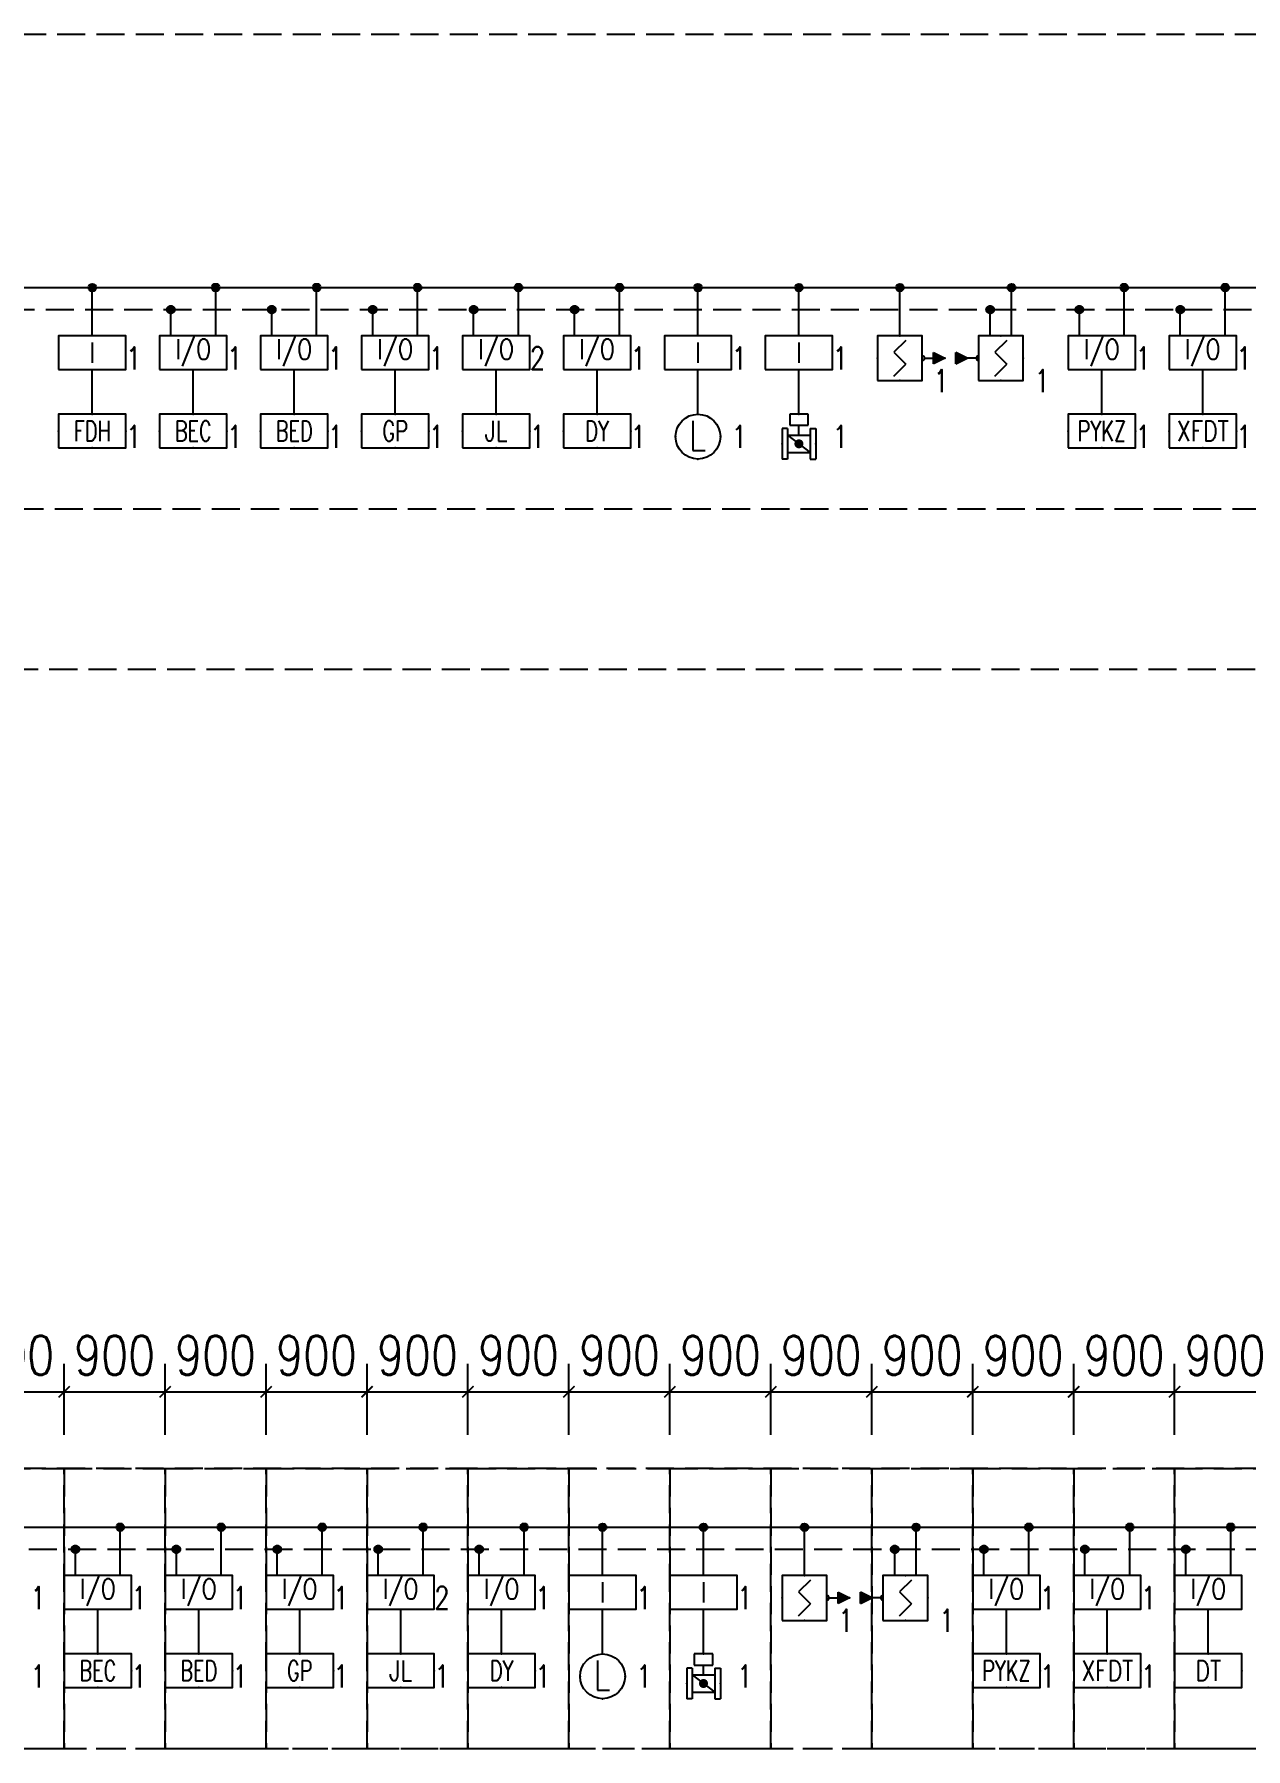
# Model space of a CAD drawing. Header units: millimetres. Extents: x -2817 to 60799, y 5022 to 43285.
# Drawn here: x 29199 to 39999, y 27990 to 43285 of the extents above; entities that cross this region are included whole.
import ezdxf

# ---------------------------------------------------------------- set-up
doc = ezdxf.new("R2010")
doc.units = ezdxf.units.MM
doc.header["$LTSCALE"] = 1000
doc.linetypes.add('DASH', pattern=[0.35, 0.25, -0.1])
doc.layers.add('E-EQUIP', color=4, linetype='Continuous')
doc.layers.add('E-SYST', color=7, linetype='Continuous')
doc.styles.add('E-TEXT', font='romans.shx', dxfattribs={"width": 0.8, "bigfont": 'hztxt.shx'})
doc.styles.get("Standard").update_dxf_attribs({"font": 'tjromans.shx', "width": 0.8, "bigfont": 'tj-hztxt.shx'})
doc.dimstyles.get("Standard").update_dxf_attribs({"dimscale": 100, "dimtxt": 3.5, "dimasz": 1, "dimexe": 2.5, "dimexo": 3, "dimgap": 1.5, "dimtad": 1, "dimdec": 0, "dimzin": 0, "dimdsep": 46, "dimtxsty": 'Standard', "dimblk": 'ARCHTICK', "dimcen": 0.09, "dimadec": 0, "dimazin": 0, "dimtfac": 1, "dimtdec": 0, "dimtix": 1, "dimtmove": 2, "dimatfit": 3, "dimfxl": 0, "dimtolj": 1, "dimtzin": 0, "dimarcsym": 0})

# ---------------------------------------------------------------- blocks, each defined once
blk = doc.blocks.new('FA-输入输出模块')
blk.add_lwpolyline([(-3, 0), (3, 0), (3, 3), (-3, 3)], close=True)
at = {"color": 6, "insert": (0, 1.5), "char_height": 1.8, "width": 6, "attachment_point": 5, "line_spacing_factor": 0.6, "style": 'E-TEXT'}
blk.add_mtext('I/O', dxfattribs=at)
blk = doc.blocks.new('FA-12-电动排烟阀(常闭)')
blk.add_lwpolyline([(-3, -1.5), (3, -1.5), (3, 1.5), (-3, 1.5)], close=True)
for p in [(0, 1.5), (3, 0), (-3, 0), (0, -1.5)]:
    blk.add_point(p)
at = {"color": 6, "insert": (0, 0), "char_height": 1.8, "width": 6, "attachment_point": 5, "line_spacing_factor": 0.6, "style": 'E-TEXT'}
blk.add_mtext('{\\W0.7;BEC}', dxfattribs=at)
blk = doc.blocks.new('FA-13-电动排烟阀(常开)')
blk.add_lwpolyline([(-3, -1.5), (3, -1.5), (3, 1.5), (-3, 1.5)], close=True)
for p in [(0, 1.5), (-3, 0), (0, -1.5), (3, 0)]:
    blk.add_point(p)
at = {"color": 6, "insert": (0, 0), "char_height": 1.8, "width": 6, "attachment_point": 5, "style": 'E-TEXT'}
blk.add_mtext('\\W0.7000;BED', dxfattribs=at)
blk = doc.blocks.new('FA-14-常闭正压送风口')
blk.add_lwpolyline([(-3, -1.5), (3, -1.5), (3, 1.5), (-3, 1.5)], close=True)
for p in [(-3, 0), (0, 1.5), (3, 0), (0, -1.5)]:
    blk.add_point(p)
at = {"color": 6, "insert": (0, 0), "char_height": 1.8, "width": 6, "attachment_point": 5, "line_spacing_factor": 0.6, "style": 'E-TEXT'}
blk.add_mtext('{\\W0.7;GP}', dxfattribs=at)
blk = doc.blocks.new('FA-15-防火卷帘控制箱')
blk.add_lwpolyline([(-3, 0), (3, 0), (3, 3), (-3, 3)], close=True)
for p in [(0, 3), (-3, 1.5), (0, 0), (3, 1.5)]:
    blk.add_point(p)
at = {"color": 6, "insert": (0, 1.5), "char_height": 1.8, "width": 6, "attachment_point": 5, "line_spacing_factor": 0.6, "style": 'E-TEXT'}
blk.add_mtext('JL', dxfattribs=at)
blk = doc.blocks.new('FA-输入模块')
blk.add_lwpolyline([(-3, 0), (3, 0), (3, 3), (-3, 3)], close=True)
at = {"color": 6, "insert": (0, 1.5), "char_height": 1.8, "width": 6, "attachment_point": 5, "line_spacing_factor": 0.6, "style": 'E-TEXT'}
blk.add_mtext('{\\W0.7;I}', dxfattribs=at)
blk = doc.blocks.new('FA-17-水流指示器')
at = {"color": 6}
for p, q in [((-0.46, 1.4), (-0.46, -1.23)), ((-0.46, -1.23), (0.63, -1.23))]:
    blk.add_line(p, q, dxfattribs=at)
blk.add_circle((0, 0), 2)
for p in [(0, 2), (-2, 0), (2, 0), (0, -2)]:
    blk.add_point(p)
blk = doc.blocks.new('FA-18-信号阀')
for p, q in [((-0.82, 2.64), (-0.82, 1.65)), ((0.82, 2.64), (-0.82, 2.64)), ((-0.82, 1.65), (0.82, 1.65)), ((0, 0.76), (0, 1.65)), ((0.82, 1.65), (0.82, 2.64)), ((-1.01, 1.36), (-1.5, 1.36)), ((-1.5, 1.36), (-1.5, -1.36)), ((-1.01, 1.36), (-1.01, -1.36)), ((-1.01, 0.76), (1.01, 0.76)), ((1.01, 1.36), (1.5, 1.36)), ((1.01, 1.36), (1.01, -1.36)), ((1.5, 1.36), (1.5, -1.36)), ((-1.01, -1.36), (-1.5, -1.36)), ((-1.01, -0.76), (1.01, -0.76)), ((1.01, -1.36), (1.5, -1.36))]:
    blk.add_line(p, q)
at = {"color": 6}
blk.add_line((-1.01, 0.76), (1.01, -0.76), dxfattribs=at)
at = {"color": 6, "const_width": 0.403}
blk.add_lwpolyline([(-0.2, 0, 1), (0.2, 0, 1)], format="xyb", close=True, dxfattribs=at)
for p in [(0, 2.64), (-1.5, 0), (1.5, 0)]:
    blk.add_point(p)
blk = doc.blocks.new('FA-21-电动排烟窗控制箱')
blk.add_lwpolyline([(-3, 0), (3, 0), (3, 3), (-3, 3)], close=True)
for p in [(0, 3), (-3, 1.5), (0, 0), (3, 1.5)]:
    blk.add_point(p)
at = {"color": 6, "insert": (0, 1.5), "char_height": 1.8, "width": 6, "attachment_point": 5, "style": 'E-TEXT'}
blk.add_mtext('\\W0.7000;PYKZ', dxfattribs=at)
blk = doc.blocks.new('FA-22-消防电梯控制箱')
blk.add_lwpolyline([(-3, 0), (3, 0), (3, 3), (-3, 3)], close=True)
for p in [(0, 3), (-3, 1.5), (3, 1.5), (0, 0)]:
    blk.add_point(p)
at = {"color": 6, "insert": (0, 1.5), "char_height": 1.8, "width": 6, "attachment_point": 5, "line_spacing_factor": 0.6, "style": 'E-TEXT'}
blk.add_mtext('XFDT', dxfattribs=at)
blk = doc.blocks.new('FA-23-电梯控制箱')
blk.add_lwpolyline([(-3, 0), (3, 0), (3, 3), (-3, 3)], close=True)
for p in [(0, 3), (-3, 1.5), (0, 0), (3, 1.5)]:
    blk.add_point(p)
at = {"color": 6, "insert": (0, 1.5), "char_height": 1.8, "width": 6, "attachment_point": 5, "line_spacing_factor": 0.6, "style": 'E-TEXT'}
blk.add_mtext('DT', dxfattribs=at)
blk = doc.blocks.new('FA-16-电动挡烟垂壁控制箱')
blk.add_lwpolyline([(-3, 0), (3, 0), (3, 3), (-3, 3)], close=True)
for p in [(0, 3), (-3, 1.5), (0, 0), (3, 1.5)]:
    blk.add_point(p)
at = {"color": 6, "insert": (0, 1.5), "char_height": 1.8, "width": 6, "attachment_point": 5, "line_spacing_factor": 0.6, "style": 'E-TEXT'}
blk.add_mtext('{\\W0.7;DY}', dxfattribs=at)
blk = doc.blocks.new('FA-19-智能线型红外光束感烟探测器（发射端）')
blk.add_hatch(color=256).paths.add_polyline_path([(3, 2.5), (4, 2), (3, 1.5)])
at = {"color": 6}
for p, q in [((0.53, 3.59), (-0.53, 2.53)), ((-0.53, 2.53), (0.53, 1.47)), ((-0.53, 0.41), (0.53, 1.47))]:
    blk.add_line(p, q, dxfattribs=at)
for p, q in [((2.2, 2), (3, 2)), ((3, 1.5), (3, 2.5)), ((3, 2.5), (4, 2)), ((4, 2), (3, 1.5))]:
    blk.add_line(p, q)
blk.add_lwpolyline([(-2, 0), (2, 0), (2, 4), (-2, 4)], close=True)
blk.add_arc((2, 2), 0.2, 270, 90)
for p in [(0, 4), (-2, 2), (4, 2), (0, 0)]:
    blk.add_point(p)
blk = doc.blocks.new('FA-20-智能线型红外光束感烟探测器（接收端）')
blk.add_hatch(color=256).paths.add_polyline_path([(-4, 1.5), (-3, 2), (-4, 2.5)])
at = {"color": 6}
for p, q in [((0.53, 3.59), (-0.53, 2.53)), ((-0.53, 2.53), (0.53, 1.47)), ((-0.53, 0.41), (0.53, 1.47))]:
    blk.add_line(p, q, dxfattribs=at)
for p, q in [((-4, 1.5), (-4, 2.5)), ((-3, 2), (-4, 2.5)), ((-4, 1.5), (-3, 2)), ((-2.2, 2), (-3, 2))]:
    blk.add_line(p, q)
blk.add_lwpolyline([(-2, 0), (2, 0), (2, 4), (-2, 4)], close=True)
blk.add_arc((-2, 2), 0.2, 90, 270)
for p in [(0, 4), (0, 4), (-4, 2), (-2, 2), (2, 2), (2, 2), (0, 0), (0, 0)]:
    blk.add_point(p)
blk = doc.blocks.new('_ArchTick')
at = {"color": 0, "linetype": 'ByBlock', "const_width": 0.15}
blk.add_lwpolyline([(-0.5, -0.5), (0.5, 0.5)], dxfattribs=at)
blk = doc.blocks.new('*D124')
at = {"layer": 'Defpoints', "color": 0, "transparency": 16777216}
for p in [(29465, 31174), (28565, 30490), (29465, 30490)]:
    blk.add_point(p, dxfattribs=at)
at = {"layer": 'E-EQUIP', "color": 0, "linetype": 'Continuous', "lineweight": -2, "transparency": 16777216}
for p, q in [((28565, 30790), (28565, 31424)), ((29465, 30790), (29465, 31424)), ((28565, 31174), (29465, 31174))]:
    blk.add_line(p, q, dxfattribs=at)
at = {"layer": 'E-EQUIP', "color": 0, "lineweight": -2, "transparency": 16777216, "xscale": 100, "yscale": 100, "zscale": 100, "rotation": 180}
blk.add_blockref('_ArchTick', (28565, 31174), dxfattribs=at)
at = {"layer": 'E-EQUIP', "color": 0, "lineweight": -2, "transparency": 16777216, "xscale": 100, "yscale": 100, "zscale": 100}
blk.add_blockref('_ArchTick', (29465, 31174), dxfattribs=at)
at = {"layer": 'E-EQUIP', "transparency": 16777216, "insert": (29015, 31499), "char_height": 350, "attachment_point": 5}
blk.add_mtext('\\A1;900', dxfattribs=at)
blk = doc.blocks.new('*D125')
at = {"layer": 'Defpoints', "color": 0, "transparency": 16777216}
for p in [(30365, 31174), (29465, 30490), (30365, 30490)]:
    blk.add_point(p, dxfattribs=at)
at = {"layer": 'E-EQUIP', "color": 0, "linetype": 'Continuous', "lineweight": -2, "transparency": 16777216}
for p, q in [((29465, 30790), (29465, 31424)), ((30365, 30790), (30365, 31424)), ((29465, 31174), (30365, 31174))]:
    blk.add_line(p, q, dxfattribs=at)
at = {"layer": 'E-EQUIP', "color": 0, "lineweight": -2, "transparency": 16777216, "xscale": 100, "yscale": 100, "zscale": 100, "rotation": 180}
blk.add_blockref('_ArchTick', (29465, 31174), dxfattribs=at)
at = {"layer": 'E-EQUIP', "color": 0, "lineweight": -2, "transparency": 16777216, "xscale": 100, "yscale": 100, "zscale": 100}
blk.add_blockref('_ArchTick', (30365, 31174), dxfattribs=at)
at = {"layer": 'E-EQUIP', "transparency": 16777216, "insert": (29915, 31499), "char_height": 350, "attachment_point": 5}
blk.add_mtext('\\A1;900', dxfattribs=at)
blk = doc.blocks.new('*D126')
at = {"layer": 'Defpoints', "color": 0, "transparency": 16777216}
for p in [(31265, 31174), (30365, 30490), (31265, 30490)]:
    blk.add_point(p, dxfattribs=at)
at = {"layer": 'E-EQUIP', "color": 0, "linetype": 'Continuous', "lineweight": -2, "transparency": 16777216}
for p, q in [((30365, 30790), (30365, 31424)), ((31265, 30790), (31265, 31424)), ((30365, 31174), (31265, 31174))]:
    blk.add_line(p, q, dxfattribs=at)
at = {"layer": 'E-EQUIP', "color": 0, "lineweight": -2, "transparency": 16777216, "xscale": 100, "yscale": 100, "zscale": 100, "rotation": 180}
blk.add_blockref('_ArchTick', (30365, 31174), dxfattribs=at)
at = {"layer": 'E-EQUIP', "color": 0, "lineweight": -2, "transparency": 16777216, "xscale": 100, "yscale": 100, "zscale": 100}
blk.add_blockref('_ArchTick', (31265, 31174), dxfattribs=at)
at = {"layer": 'E-EQUIP', "transparency": 16777216, "insert": (30815, 31499), "char_height": 350, "attachment_point": 5}
blk.add_mtext('\\A1;900', dxfattribs=at)
blk = doc.blocks.new('*D127')
at = {"layer": 'Defpoints', "color": 0, "transparency": 16777216}
for p in [(32165, 31174), (31265, 30490), (32165, 30490)]:
    blk.add_point(p, dxfattribs=at)
at = {"layer": 'E-EQUIP', "color": 0, "linetype": 'Continuous', "lineweight": -2, "transparency": 16777216}
for p, q in [((31265, 30790), (31265, 31424)), ((32165, 30790), (32165, 31424)), ((31265, 31174), (32165, 31174))]:
    blk.add_line(p, q, dxfattribs=at)
at = {"layer": 'E-EQUIP', "color": 0, "lineweight": -2, "transparency": 16777216, "xscale": 100, "yscale": 100, "zscale": 100, "rotation": 180}
blk.add_blockref('_ArchTick', (31265, 31174), dxfattribs=at)
at = {"layer": 'E-EQUIP', "color": 0, "lineweight": -2, "transparency": 16777216, "xscale": 100, "yscale": 100, "zscale": 100}
blk.add_blockref('_ArchTick', (32165, 31174), dxfattribs=at)
at = {"layer": 'E-EQUIP', "transparency": 16777216, "insert": (31715, 31499), "char_height": 350, "attachment_point": 5}
blk.add_mtext('\\A1;900', dxfattribs=at)
blk = doc.blocks.new('*D128')
at = {"layer": 'Defpoints', "color": 0, "transparency": 16777216}
for p in [(33065, 31174), (32165, 30490), (33065, 30490)]:
    blk.add_point(p, dxfattribs=at)
at = {"layer": 'E-EQUIP', "color": 0, "linetype": 'Continuous', "lineweight": -2, "transparency": 16777216}
for p, q in [((32165, 30790), (32165, 31424)), ((33065, 30790), (33065, 31424)), ((32165, 31174), (33065, 31174))]:
    blk.add_line(p, q, dxfattribs=at)
at = {"layer": 'E-EQUIP', "color": 0, "lineweight": -2, "transparency": 16777216, "xscale": 100, "yscale": 100, "zscale": 100, "rotation": 180}
blk.add_blockref('_ArchTick', (32165, 31174), dxfattribs=at)
at = {"layer": 'E-EQUIP', "color": 0, "lineweight": -2, "transparency": 16777216, "xscale": 100, "yscale": 100, "zscale": 100}
blk.add_blockref('_ArchTick', (33065, 31174), dxfattribs=at)
at = {"layer": 'E-EQUIP', "transparency": 16777216, "insert": (32615, 31499), "char_height": 350, "attachment_point": 5}
blk.add_mtext('\\A1;900', dxfattribs=at)
blk = doc.blocks.new('*D129')
at = {"layer": 'Defpoints', "color": 0, "transparency": 16777216}
for p in [(33965, 31174), (33065, 30490), (33965, 30490)]:
    blk.add_point(p, dxfattribs=at)
at = {"layer": 'E-EQUIP', "color": 0, "linetype": 'Continuous', "lineweight": -2, "transparency": 16777216}
for p, q in [((33065, 30790), (33065, 31424)), ((33965, 30790), (33965, 31424)), ((33065, 31174), (33965, 31174))]:
    blk.add_line(p, q, dxfattribs=at)
at = {"layer": 'E-EQUIP', "color": 0, "lineweight": -2, "transparency": 16777216, "xscale": 100, "yscale": 100, "zscale": 100, "rotation": 180}
blk.add_blockref('_ArchTick', (33065, 31174), dxfattribs=at)
at = {"layer": 'E-EQUIP', "color": 0, "lineweight": -2, "transparency": 16777216, "xscale": 100, "yscale": 100, "zscale": 100}
blk.add_blockref('_ArchTick', (33965, 31174), dxfattribs=at)
at = {"layer": 'E-EQUIP', "transparency": 16777216, "insert": (33515, 31499), "char_height": 350, "attachment_point": 5}
blk.add_mtext('\\A1;900', dxfattribs=at)
blk = doc.blocks.new('*D130')
at = {"layer": 'Defpoints', "color": 0, "transparency": 16777216}
for p in [(34865, 31174), (33965, 30490), (34865, 30490)]:
    blk.add_point(p, dxfattribs=at)
at = {"layer": 'E-EQUIP', "color": 0, "linetype": 'Continuous', "lineweight": -2, "transparency": 16777216}
for p, q in [((33965, 30790), (33965, 31424)), ((34865, 30790), (34865, 31424)), ((33965, 31174), (34865, 31174))]:
    blk.add_line(p, q, dxfattribs=at)
at = {"layer": 'E-EQUIP', "color": 0, "lineweight": -2, "transparency": 16777216, "xscale": 100, "yscale": 100, "zscale": 100, "rotation": 180}
blk.add_blockref('_ArchTick', (33965, 31174), dxfattribs=at)
at = {"layer": 'E-EQUIP', "color": 0, "lineweight": -2, "transparency": 16777216, "xscale": 100, "yscale": 100, "zscale": 100}
blk.add_blockref('_ArchTick', (34865, 31174), dxfattribs=at)
at = {"layer": 'E-EQUIP', "transparency": 16777216, "insert": (34415, 31499), "char_height": 350, "attachment_point": 5}
blk.add_mtext('\\A1;900', dxfattribs=at)
blk = doc.blocks.new('*D131')
at = {"layer": 'Defpoints', "color": 0, "transparency": 16777216}
for p in [(35765, 31174), (34865, 30490), (35765, 30490)]:
    blk.add_point(p, dxfattribs=at)
at = {"layer": 'E-EQUIP', "color": 0, "linetype": 'Continuous', "lineweight": -2, "transparency": 16777216}
for p, q in [((34865, 30790), (34865, 31424)), ((35765, 30790), (35765, 31424)), ((34865, 31174), (35765, 31174))]:
    blk.add_line(p, q, dxfattribs=at)
at = {"layer": 'E-EQUIP', "color": 0, "lineweight": -2, "transparency": 16777216, "xscale": 100, "yscale": 100, "zscale": 100, "rotation": 180}
blk.add_blockref('_ArchTick', (34865, 31174), dxfattribs=at)
at = {"layer": 'E-EQUIP', "color": 0, "lineweight": -2, "transparency": 16777216, "xscale": 100, "yscale": 100, "zscale": 100}
blk.add_blockref('_ArchTick', (35765, 31174), dxfattribs=at)
at = {"layer": 'E-EQUIP', "transparency": 16777216, "insert": (35315, 31499), "char_height": 350, "attachment_point": 5}
blk.add_mtext('\\A1;900', dxfattribs=at)
blk = doc.blocks.new('*D132')
at = {"layer": 'Defpoints', "color": 0, "transparency": 16777216}
for p in [(36665, 31174), (35765, 30490), (36665, 30490)]:
    blk.add_point(p, dxfattribs=at)
at = {"layer": 'E-EQUIP', "color": 0, "linetype": 'Continuous', "lineweight": -2, "transparency": 16777216}
for p, q in [((35765, 30790), (35765, 31424)), ((36665, 30790), (36665, 31424)), ((35765, 31174), (36665, 31174))]:
    blk.add_line(p, q, dxfattribs=at)
at = {"layer": 'E-EQUIP', "color": 0, "lineweight": -2, "transparency": 16777216, "xscale": 100, "yscale": 100, "zscale": 100, "rotation": 180}
blk.add_blockref('_ArchTick', (35765, 31174), dxfattribs=at)
at = {"layer": 'E-EQUIP', "color": 0, "lineweight": -2, "transparency": 16777216, "xscale": 100, "yscale": 100, "zscale": 100}
blk.add_blockref('_ArchTick', (36665, 31174), dxfattribs=at)
at = {"layer": 'E-EQUIP', "transparency": 16777216, "insert": (36215, 31499), "char_height": 350, "attachment_point": 5}
blk.add_mtext('\\A1;900', dxfattribs=at)
blk = doc.blocks.new('*D133')
at = {"layer": 'Defpoints', "color": 0, "transparency": 16777216}
for p in [(37565, 31174), (36665, 30490), (37565, 30490)]:
    blk.add_point(p, dxfattribs=at)
at = {"layer": 'E-EQUIP', "color": 0, "linetype": 'Continuous', "lineweight": -2, "transparency": 16777216}
for p, q in [((36665, 30790), (36665, 31424)), ((37565, 30790), (37565, 31424)), ((36665, 31174), (37565, 31174))]:
    blk.add_line(p, q, dxfattribs=at)
at = {"layer": 'E-EQUIP', "color": 0, "lineweight": -2, "transparency": 16777216, "xscale": 100, "yscale": 100, "zscale": 100, "rotation": 180}
blk.add_blockref('_ArchTick', (36665, 31174), dxfattribs=at)
at = {"layer": 'E-EQUIP', "color": 0, "lineweight": -2, "transparency": 16777216, "xscale": 100, "yscale": 100, "zscale": 100}
blk.add_blockref('_ArchTick', (37565, 31174), dxfattribs=at)
at = {"layer": 'E-EQUIP', "transparency": 16777216, "insert": (37115, 31499), "char_height": 350, "attachment_point": 5}
blk.add_mtext('\\A1;900', dxfattribs=at)
blk = doc.blocks.new('*D72')
at = {"layer": 'Defpoints', "color": 0, "transparency": 16777216}
for p in [(-93210, 123118), (-94110, 122434), (-93210, 122434)]:
    blk.add_point(p, dxfattribs=at)
at = {"layer": 'E-EQUIP', "color": 0, "linetype": 'Continuous', "lineweight": -2, "transparency": 16777216}
for p, q in [((-94110, 122734), (-94110, 123368)), ((-93210, 122734), (-93210, 123368)), ((-94110, 123118), (-93210, 123118))]:
    blk.add_line(p, q, dxfattribs=at)
at = {"layer": 'E-EQUIP', "color": 0, "lineweight": -2, "transparency": 16777216, "xscale": 100, "yscale": 100, "zscale": 100, "rotation": 180}
blk.add_blockref('_ArchTick', (-94110, 123118), dxfattribs=at)
at = {"layer": 'E-EQUIP', "color": 0, "lineweight": -2, "transparency": 16777216, "xscale": 100, "yscale": 100, "zscale": 100}
blk.add_blockref('_ArchTick', (-93210, 123118), dxfattribs=at)
at = {"layer": 'E-EQUIP', "transparency": 16777216, "insert": (-93660, 123443), "char_height": 350, "attachment_point": 5}
blk.add_mtext('\\A1;900', dxfattribs=at)
blk = doc.blocks.new('*D73')
at = {"layer": 'Defpoints', "color": 0, "transparency": 16777216}
for p in [(-92310, 123118), (-93210, 122434), (-92310, 122434)]:
    blk.add_point(p, dxfattribs=at)
at = {"layer": 'E-EQUIP', "color": 0, "linetype": 'Continuous', "lineweight": -2, "transparency": 16777216}
for p, q in [((-93210, 122734), (-93210, 123368)), ((-92310, 122734), (-92310, 123368)), ((-93210, 123118), (-92310, 123118))]:
    blk.add_line(p, q, dxfattribs=at)
at = {"layer": 'E-EQUIP', "color": 0, "lineweight": -2, "transparency": 16777216, "xscale": 100, "yscale": 100, "zscale": 100, "rotation": 180}
blk.add_blockref('_ArchTick', (-93210, 123118), dxfattribs=at)
at = {"layer": 'E-EQUIP', "color": 0, "lineweight": -2, "transparency": 16777216, "xscale": 100, "yscale": 100, "zscale": 100}
blk.add_blockref('_ArchTick', (-92310, 123118), dxfattribs=at)
at = {"layer": 'E-EQUIP', "transparency": 16777216, "insert": (-92760, 123443), "char_height": 350, "attachment_point": 5}
blk.add_mtext('\\A1;900', dxfattribs=at)
blk = doc.blocks.new('*D74')
at = {"layer": 'Defpoints', "color": 0, "transparency": 16777216}
for p in [(-91410, 123118), (-92310, 122434), (-91410, 122434)]:
    blk.add_point(p, dxfattribs=at)
at = {"layer": 'E-EQUIP', "color": 0, "linetype": 'Continuous', "lineweight": -2, "transparency": 16777216}
for p, q in [((-92310, 122734), (-92310, 123368)), ((-91410, 122734), (-91410, 123368)), ((-92310, 123118), (-91410, 123118))]:
    blk.add_line(p, q, dxfattribs=at)
at = {"layer": 'E-EQUIP', "color": 0, "lineweight": -2, "transparency": 16777216, "xscale": 100, "yscale": 100, "zscale": 100, "rotation": 180}
blk.add_blockref('_ArchTick', (-92310, 123118), dxfattribs=at)
at = {"layer": 'E-EQUIP', "color": 0, "lineweight": -2, "transparency": 16777216, "xscale": 100, "yscale": 100, "zscale": 100}
blk.add_blockref('_ArchTick', (-91410, 123118), dxfattribs=at)
at = {"layer": 'E-EQUIP', "transparency": 16777216, "insert": (-91860, 123443), "char_height": 350, "attachment_point": 5}
blk.add_mtext('\\A1;900', dxfattribs=at)
blk = doc.blocks.new('FA-11-防火阀(280°C熔断关闭)')
blk.add_lwpolyline([(-3, -1.5), (3, -1.5), (3, 1.5), (-3, 1.5)], close=True)
for p in [(0, 1.5), (3, 0), (-3, 0), (0, -1.5)]:
    blk.add_point(p)
at = {"color": 6, "insert": (0, 0), "char_height": 1.8, "width": 6, "attachment_point": 5, "line_spacing_factor": 0.6, "style": 'E-TEXT'}
blk.add_mtext('{\\W0.7;FDH}', dxfattribs=at)

msp = doc.modelspace()

# ---------------------------------------------------------------- hatches: boundary and pattern name
at = {"layer": 'E-SYST'}
h = msp.add_hatch(dxfattribs=at)
h.set_pattern_fill('ANSI31', color=11, scale=100, style=0)
h.set_pattern_definition([(45, (-351737.106, -179586.045), (-8.83883476, 8.83883476), [])])
h.paths.add_polyline_path([(29750, 41025.1, 1), (29681.5, 41025.1, 1)])
h = msp.add_hatch(dxfattribs=at)
h.set_pattern_fill('ANSI31', color=11, scale=100, style=0)
h.set_pattern_definition([(45, (-350637.106, -179585.69), (-8.83883476, 8.83883476), [])])
h.paths.add_polyline_path([(30850, 41025.5, 1), (30781.5, 41025.5, 1)])
h = msp.add_hatch(dxfattribs=at)
h.set_pattern_fill('ANSI31', color=11, scale=100, style=0)
h.set_pattern_definition([(45, (-349737.106, -179585.69), (-8.83883476, 8.83883476), [])])
h.paths.add_polyline_path([(31750, 41025.5, 1), (31681.5, 41025.5, 1)])
h = msp.add_hatch(dxfattribs=at)
h.set_pattern_fill('ANSI31', color=11, scale=100, style=0)
h.set_pattern_definition([(45, (-348837.106, -179585.69), (-8.83883476, 8.83883476), [])])
h.paths.add_polyline_path([(32650, 41025.5, 1), (32581.5, 41025.5, 1)])
h = msp.add_hatch(dxfattribs=at)
h.set_pattern_fill('ANSI31', color=11, scale=100, style=0)
h.set_pattern_definition([(45, (-347937.106, -179585.69), (-8.83883476, 8.83883476), [])])
h.paths.add_polyline_path([(33550, 41025.5, 1), (33481.5, 41025.5, 1)])
h = msp.add_hatch(dxfattribs=at)
h.set_pattern_fill('ANSI31', color=11, scale=100, style=0)
h.set_pattern_definition([(45, (-347037.106, -179585.69), (-8.83883476, 8.83883476), [])])
h.paths.add_polyline_path([(34450, 41025.5, 1), (34381.5, 41025.5, 1)])
h = msp.add_hatch(dxfattribs=at)
h.set_pattern_fill('ANSI31', color=11, scale=100, style=0)
h.set_pattern_definition([(45, (-346337.106, -179586.045), (-8.83883476, 8.83883476), [])])
h.paths.add_polyline_path([(35150, 41025.1, 1), (35081.5, 41025.1, 1)])
h = msp.add_hatch(dxfattribs=at)
h.set_pattern_fill('ANSI31', color=11, scale=100, style=0)
h.set_pattern_definition([(45, (-345437.106, -179586.045), (-8.83883476, 8.83883476), [])])
h.paths.add_polyline_path([(36050, 41025.1, 1), (35981.5, 41025.1, 1)])
h = msp.add_hatch(dxfattribs=at)
h.set_pattern_fill('ANSI31', color=11, scale=100, style=0)
h.set_pattern_definition([(45, (-344537.106, -179586.045), (-8.83883476, 8.83883476), [])])
h.paths.add_polyline_path([(36950, 41025.1, 1), (36881.5, 41025.1, 1)])
h = msp.add_hatch(dxfattribs=at)
h.set_pattern_fill('ANSI31', color=11, scale=100, style=0)
h.set_pattern_definition([(45, (-343732.194, -179586.045), (-8.83883476, 8.83883476), [])])
h.paths.add_polyline_path([(37876.5, 41025.1, -1), (37945.1, 41025.1, -1)])
h = msp.add_hatch(dxfattribs=at)
h.set_pattern_fill('ANSI31', color=11, scale=100, style=0)
h.set_pattern_definition([(45, (-342537.106, -179585.69), (-8.83883476, 8.83883476), [])])
h.paths.add_polyline_path([(38950, 41025.5, 1), (38881.5, 41025.5, 1)])
h = msp.add_hatch(dxfattribs=at)
h.set_pattern_fill('ANSI31', color=11, scale=100, style=0)
h.set_pattern_definition([(45, (-341637.106, -179585.69), (-8.83883476, 8.83883476), [])])
h.paths.add_polyline_path([(39850, 41025.5, 1), (39781.5, 41025.5, 1)])
at = {"layer": 'E-SYST', "linetype": 'DASH'}
h = msp.add_hatch(dxfattribs=at)
h.set_pattern_fill('ANSI31', color=2, scale=100, style=0)
h.set_pattern_definition([(45, (-351037.106, -179782.744), (-8.83883476, 8.83883476), [])])
h.paths.add_polyline_path([(30450, 40828.4, 1), (30381.5, 40828.4, 1)])
h = msp.add_hatch(dxfattribs=at)
h.set_pattern_fill('ANSI31', color=2, scale=100, style=0)
h.set_pattern_definition([(45, (-350137.106, -179782.744), (-8.83883476, 8.83883476), [])])
h.paths.add_polyline_path([(31350, 40828.4, 1), (31281.5, 40828.4, 1)])
h = msp.add_hatch(dxfattribs=at)
h.set_pattern_fill('ANSI31', color=2, scale=100, style=0)
h.set_pattern_definition([(45, (-349237.106, -179782.744), (-8.83883476, 8.83883476), [])])
h.paths.add_polyline_path([(32250, 40828.4, 1), (32181.5, 40828.4, 1)])
h = msp.add_hatch(dxfattribs=at)
h.set_pattern_fill('ANSI31', color=2, scale=100, style=0)
h.set_pattern_definition([(45, (-348337.106, -179782.744), (-8.83883476, 8.83883476), [])])
h.paths.add_polyline_path([(33150, 40828.4, 1), (33081.5, 40828.4, 1)])
h = msp.add_hatch(dxfattribs=at)
h.set_pattern_fill('ANSI31', color=2, scale=100, style=0)
h.set_pattern_definition([(45, (-347437.106, -179782.744), (-8.83883476, 8.83883476), [])])
h.paths.add_polyline_path([(34050, 40828.4, 1), (33981.5, 40828.4, 1)])
h = msp.add_hatch(dxfattribs=at)
h.set_pattern_fill('ANSI31', color=2, scale=100, style=0)
h.set_pattern_definition([(45, (-343732.194, -179783.103), (-8.83883476, 8.83883476), [])])
h.paths.add_polyline_path([(37754.9, 40828.1, 1), (37686.4, 40828.1, 1)])
h = msp.add_hatch(dxfattribs=at)
h.set_pattern_fill('ANSI31', color=2, scale=100, style=0)
h.set_pattern_definition([(45, (-342937.106, -179782.744), (-8.83883476, 8.83883476), [])])
h.paths.add_polyline_path([(38550, 40828.4, 1), (38481.5, 40828.4, 1)])
h = msp.add_hatch(dxfattribs=at)
h.set_pattern_fill('ANSI31', color=2, scale=100, style=0)
h.set_pattern_definition([(45, (-342037.106, -179782.744), (-8.83883476, 8.83883476), [])])
h.paths.add_polyline_path([(39450, 40828.4, 1), (39381.5, 40828.4, 1)])
at = {"layer": 'E-SYST'}
h = msp.add_hatch(dxfattribs=at)
h.set_pattern_fill('ANSI31', color=11, scale=100, style=0)
h.set_pattern_definition([(45, (-351487.786, -190645.184), (-8.83883476, 8.83883476), [])])
h.paths.add_polyline_path([(29999.3, 29966, 1), (29930.8, 29966, 1)])
h = msp.add_hatch(dxfattribs=at)
h.set_pattern_fill('ANSI31', color=11, scale=100, style=0)
h.set_pattern_definition([(45, (-350587.786, -190645.184), (-8.83883476, 8.83883476), [])])
h.paths.add_polyline_path([(30899.3, 29966, 1), (30830.8, 29966, 1)])
h = msp.add_hatch(dxfattribs=at)
h.set_pattern_fill('ANSI31', color=11, scale=100, style=0)
h.set_pattern_definition([(45, (-349687.786, -190645.184), (-8.83883476, 8.83883476), [])])
h.paths.add_polyline_path([(31799.3, 29966, 1), (31730.8, 29966, 1)])
h = msp.add_hatch(dxfattribs=at)
h.set_pattern_fill('ANSI31', color=11, scale=100, style=0)
h.set_pattern_definition([(45, (-348787.786, -190645.184), (-8.83883476, 8.83883476), [])])
h.paths.add_polyline_path([(32699.3, 29966, 1), (32630.8, 29966, 1)])
h = msp.add_hatch(dxfattribs=at)
h.set_pattern_fill('ANSI31', color=11, scale=100, style=0)
h.set_pattern_definition([(45, (-347887.786, -190645.184), (-8.83883476, 8.83883476), [])])
h.paths.add_polyline_path([(33599.3, 29966, 1), (33530.8, 29966, 1)])
h = msp.add_hatch(dxfattribs=at)
h.set_pattern_fill('ANSI31', color=11, scale=100, style=0)
h.set_pattern_definition([(45, (-347187.786, -190645.54), (-8.83883476, 8.83883476), [])])
h.paths.add_polyline_path([(34299.3, 29965.6, 1), (34230.8, 29965.6, 1)])
h = msp.add_hatch(dxfattribs=at)
h.set_pattern_fill('ANSI31', color=11, scale=100, style=0)
h.set_pattern_definition([(45, (-346287.786, -190645.54), (-8.83883476, 8.83883476), [])])
h.paths.add_polyline_path([(35199.3, 29965.6, 1), (35130.8, 29965.6, 1)])
h = msp.add_hatch(dxfattribs=at)
h.set_pattern_fill('ANSI31', color=11, scale=100, style=0)
h.set_pattern_definition([(45, (-345387.786, -190645.54), (-8.83883476, 8.83883476), [])])
h.paths.add_polyline_path([(36099.3, 29965.6, 1), (36030.8, 29965.6, 1)])
h = msp.add_hatch(dxfattribs=at)
h.set_pattern_fill('ANSI31', color=11, scale=100, style=0)
h.set_pattern_definition([(45, (-344582.874, -190645.54), (-8.83883476, 8.83883476), [])])
h.paths.add_polyline_path([(37025.9, 29965.6, -1), (37094.4, 29965.6, -1)])
h = msp.add_hatch(dxfattribs=at)
h.set_pattern_fill('ANSI31', color=11, scale=100, style=0)
h.set_pattern_definition([(45, (-343387.786, -190645.184), (-8.83883476, 8.83883476), [])])
h.paths.add_polyline_path([(38099.3, 29966, 1), (38030.8, 29966, 1)])
h = msp.add_hatch(dxfattribs=at)
h.set_pattern_fill('ANSI31', color=11, scale=100, style=0)
h.set_pattern_definition([(45, (-342487.786, -190645.184), (-8.83883476, 8.83883476), [])])
h.paths.add_polyline_path([(38999.3, 29966, 1), (38930.8, 29966, 1)])
h = msp.add_hatch(dxfattribs=at)
h.set_pattern_fill('ANSI31', color=11, scale=100, style=0)
h.set_pattern_definition([(45, (-341587.786, -190645.184), (-8.83883476, 8.83883476), [])])
h.paths.add_polyline_path([(39899.3, 29966, 1), (39830.8, 29966, 1)])
at = {"layer": 'E-SYST', "linetype": 'DASH'}
h = msp.add_hatch(dxfattribs=at)
h.set_pattern_fill('ANSI31', color=2, scale=100, style=0)
h.set_pattern_definition([(45, (-351887.786, -190842.238), (-8.83883476, 8.83883476), [])])
h.paths.add_polyline_path([(29599.3, 29768.9, 1), (29530.8, 29768.9, 1)])
h = msp.add_hatch(dxfattribs=at)
h.set_pattern_fill('ANSI31', color=2, scale=100, style=0)
h.set_pattern_definition([(45, (-350987.786, -190842.238), (-8.83883476, 8.83883476), [])])
h.paths.add_polyline_path([(30499.3, 29768.9, 1), (30430.8, 29768.9, 1)])
h = msp.add_hatch(dxfattribs=at)
h.set_pattern_fill('ANSI31', color=2, scale=100, style=0)
h.set_pattern_definition([(45, (-350087.786, -190842.238), (-8.83883476, 8.83883476), [])])
h.paths.add_polyline_path([(31399.3, 29768.9, 1), (31330.8, 29768.9, 1)])
h = msp.add_hatch(dxfattribs=at)
h.set_pattern_fill('ANSI31', color=2, scale=100, style=0)
h.set_pattern_definition([(45, (-349187.786, -190842.238), (-8.83883476, 8.83883476), [])])
h.paths.add_polyline_path([(32299.3, 29768.9, 1), (32230.8, 29768.9, 1)])
h = msp.add_hatch(dxfattribs=at)
h.set_pattern_fill('ANSI31', color=2, scale=100, style=0)
h.set_pattern_definition([(45, (-348287.786, -190842.238), (-8.83883476, 8.83883476), [])])
h.paths.add_polyline_path([(33199.3, 29768.9, 1), (33130.8, 29768.9, 1)])
at = {"layer": 'E-SYST', "linetype": 'DASH', "ltscale": 500}
h = msp.add_hatch(dxfattribs=at)
h.set_pattern_fill('ANSI31', color=2, scale=100, style=0)
h.set_pattern_definition([(45, (-344582.874, -190842.597), (-8.83883476, 8.83883476), [])])
h.paths.add_polyline_path([(36904.2, 29768.6, 1), (36835.7, 29768.6, 1)])
at = {"layer": 'E-SYST', "linetype": 'DASH'}
h = msp.add_hatch(dxfattribs=at)
h.set_pattern_fill('ANSI31', color=2, scale=100, style=0)
h.set_pattern_definition([(45, (-343787.786, -190842.238), (-8.83883476, 8.83883476), [])])
h.paths.add_polyline_path([(37699.3, 29768.9, 1), (37630.8, 29768.9, 1)])
h = msp.add_hatch(dxfattribs=at)
h.set_pattern_fill('ANSI31', color=2, scale=100, style=0)
h.set_pattern_definition([(45, (-342887.786, -190842.238), (-8.83883476, 8.83883476), [])])
h.paths.add_polyline_path([(38599.3, 29768.9, 1), (38530.8, 29768.9, 1)])
h = msp.add_hatch(dxfattribs=at)
h.set_pattern_fill('ANSI31', color=2, scale=100, style=0)
h.set_pattern_definition([(45, (-341987.786, -190842.238), (-8.83883476, 8.83883476), [])])
h.paths.add_polyline_path([(39499.3, 29768.9, 1), (39430.8, 29768.9, 1)])

# ---------------------------------------------------------------- linework, layer by layer
at = {"layer": 'Defpoints', "color": 8, "linetype": 'DASH'}
for points in [[(28565, 30489.9), (29465, 30489.9), (29465, 27989.9), (28565, 27989.9)], [(29465, 30489.9), (30365, 30489.9), (30365, 27989.9), (29465, 27989.9)], [(30365, 30489.9), (31265, 30489.9), (31265, 27989.9), (30365, 27989.9)], [(31265, 30489.9), (32165, 30489.9), (32165, 27989.9), (31265, 27989.9)], [(32165, 30489.9), (33065, 30489.9), (33065, 27989.9), (32165, 27989.9)], [(33065, 30489.9), (33965, 30489.9), (33965, 27989.9), (33065, 27989.9)], [(33965, 30489.9), (34865, 30489.9), (34865, 27989.9), (33965, 27989.9)], [(34865, 30489.9), (35765, 30489.9), (35765, 27989.9), (34865, 27989.9)], [(35765, 30489.9), (36665, 30489.9), (36665, 27989.9), (35765, 27989.9)], [(36665, 30489.9), (37565, 30489.9), (37565, 27989.9), (36665, 27989.9)], [(37565, 30489.9), (38465, 30489.9), (38465, 27989.9), (37565, 27989.9)], [(38465, 30489.9), (39365, 30489.9), (39365, 27989.9), (38465, 27989.9)], [(39365, 30489.9), (40265, 30489.9), (40265, 27989.9), (39365, 27989.9)]]:
    msp.add_lwpolyline(points, close=True, dxfattribs=at)
at = {"layer": 'E-SYST', "color": 11}
for p, q in [((20901.1, 41025.5), (51861.7, 41025.5)), ((29715.7, 40594.7), (29715.7, 41025.1)), ((30815.7, 40595.1), (30815.7, 41025.5)), ((31715.7, 40595.1), (31715.7, 41025.5)), ((32615.7, 40595.1), (32615.7, 41025.5)), ((33515.7, 40595.1), (33515.7, 41025.5)), ((34415.7, 40595.1), (34415.7, 41025.5)), ((35115.7, 40594.7), (35115.7, 41025.1)), ((36015.7, 40594.7), (36015.7, 41025.1)), ((36915.7, 40594.7), (36915.7, 41025.1)), ((37910.8, 40594.7), (37910.8, 41025.1)), ((38915.7, 40595.1), (38915.7, 41025.5)), ((39815.7, 40595.1), (39815.7, 41025.5)), ((29715.7, 39895.1), (29715.7, 40295.1)), ((30615.7, 39895.1), (30615.7, 40295.1)), ((31515.7, 39895.1), (31515.7, 40295.1)), ((32415.7, 39895.1), (32415.7, 40295.1)), ((33315.7, 39895.1), (33315.7, 40295.1)), ((34215.7, 39895.1), (34215.7, 40295.1)), ((35115.7, 39895.1), (35115.7, 40295.1)), ((36015.7, 39895.1), (36015.7, 40295.1)), ((38715.7, 39895.1), (38715.7, 40295.1)), ((39615.7, 39895.1), (39615.7, 40295.1)), ((20050.4, 29966), (53016.1, 29966)), ((29965, 29535.6), (29965, 29966)), ((30865, 29535.6), (30865, 29966)), ((31765, 29535.6), (31765, 29966)), ((32665, 29535.6), (32665, 29966)), ((33565, 29535.6), (33565, 29966)), ((34265, 29535.2), (34265, 29965.6)), ((35165, 29535.2), (35165, 29965.6)), ((36065, 29535.2), (36065, 29965.6)), ((37060.1, 29535.2), (37060.1, 29965.6)), ((38065, 29535.6), (38065, 29966)), ((38965, 29535.6), (38965, 29966)), ((39865, 29535.6), (39865, 29966)), ((29765, 28835.6), (29765, 29235.6)), ((30665, 28835.6), (30665, 29235.6)), ((31565, 28835.6), (31565, 29235.6)), ((32465, 28835.6), (32465, 29235.6)), ((33365, 28835.6), (33365, 29235.6)), ((34265, 28835.6), (34265, 29235.6)), ((35165, 28835.6), (35165, 29235.6)), ((37865, 28835.6), (37865, 29235.6)), ((38765, 28835.6), (38765, 29235.6)), ((39665, 28835.6), (39665, 29235.6))]:
    msp.add_line(p, q, dxfattribs=at)
at = {"layer": 'E-SYST', "color": 2, "linetype": 'DASH'}
for p, q in [((20901.1, 40828.4), (51861.7, 40828.4)), ((30415.7, 40595.1), (30415.7, 40828.4)), ((31315.7, 40595.1), (31315.7, 40828.4)), ((32215.7, 40595.1), (32215.7, 40828.4)), ((33115.7, 40595.1), (33115.7, 40828.4)), ((34015.7, 40595.1), (34015.7, 40828.4)), ((37720.6, 40594.7), (37720.6, 40828.1)), ((38515.7, 40595.1), (38515.7, 40828.4)), ((39415.7, 40595.1), (39415.7, 40828.4)), ((20050.4, 29768.9), (53016.1, 29768.9)), ((29565, 29535.6), (29565, 29768.9)), ((30465, 29535.6), (30465, 29768.9)), ((31365, 29535.6), (31365, 29768.9)), ((32265, 29535.6), (32265, 29768.9)), ((33165, 29535.6), (33165, 29768.9)), ((36869.9, 29535.2), (36869.9, 29768.6)), ((37665, 29535.6), (37665, 29768.9)), ((38565, 29535.6), (38565, 29768.9)), ((39465, 29535.6), (39465, 29768.9))]:
    msp.add_line(p, q, dxfattribs=at)
at = {"layer": 'E-SYST', "color": 8, "linetype": 'DASH'}
for p, q in [((52380.2, 39049.4), (15506.8, 39049.4)), ((59750.7, 30489.9), (14656.2, 30489.9)), ((59750.7, 27989.9), (14656.2, 27989.9))]:
    msp.add_line(p, q, dxfattribs=at)
msp.add_lwpolyline([(5953, 43284.7), (54782.5, 43284.7), (54782.5, 37616.7), (5953, 37616.7)], close=True, dxfattribs=at)
at = {"layer": 'E-SYST', "color": 11}
for centre in [(29715.7, 41025.1), (30815.7, 41025.5), (31715.7, 41025.5), (32615.7, 41025.5), (33515.7, 41025.5), (34415.7, 41025.5), (35115.7, 41025.1), (36015.7, 41025.1), (36915.7, 41025.1), (37910.8, 41025.1), (38915.7, 41025.5), (39815.7, 41025.5), (29965, 29966), (30865, 29966), (31765, 29966), (32665, 29966), (33565, 29966), (34265, 29965.6), (35165, 29965.6), (36065, 29965.6), (37060.1, 29965.6), (38065, 29966), (38965, 29966), (39865, 29966)]:
    msp.add_circle(centre, 34.3, dxfattribs=at)
at = {"layer": 'E-SYST', "color": 2, "linetype": 'DASH'}
for centre in [(30415.7, 40828.4), (31315.7, 40828.4), (32215.7, 40828.4), (33115.7, 40828.4), (34015.7, 40828.4), (37720.6, 40828.1), (38515.7, 40828.4), (39415.7, 40828.4), (29565, 29768.9), (30465, 29768.9), (31365, 29768.9), (32265, 29768.9), (33165, 29768.9), (37665, 29768.9), (38565, 29768.9), (39465, 29768.9)]:
    msp.add_circle(centre, 34.3, dxfattribs=at)
at = {"layer": 'E-SYST', "color": 2, "linetype": 'DASH', "ltscale": 500}
msp.add_circle((36869.9, 29768.6), 34.3, dxfattribs=at)

# ---------------------------------------------------------------- block references
at = {"layer": 'E-EQUIP', "xscale": 100, "yscale": 100, "zscale": 100}
for name, p in [('FA-输入模块', (29715.7, 40295.1)), ('FA-输入输出模块', (30615.7, 40295.1)), ('FA-输入输出模块', (31515.7, 40295.1)), ('FA-输入输出模块', (32415.7, 40295.1)), ('FA-输入输出模块', (33315.7, 40295.1)), ('FA-输入输出模块', (34215.7, 40295.1)), ('FA-输入模块', (35115.7, 40295.1)), ('FA-输入模块', (36015.7, 40295.1)), ('FA-19-智能线型红外光束感烟探测器（发射端）', (36915.7, 40194.7)), ('FA-20-智能线型红外光束感烟探测器（接收端）', (37815.7, 40194.7)), ('FA-输入输出模块', (38715.7, 40295.1)), ('FA-输入输出模块', (39615.7, 40295.1)), ('FA-11-防火阀(280°C熔断关闭)', (29715.7, 39745.1)), ('FA-12-电动排烟阀(常闭)', (30615.7, 39745.1)), ('FA-13-电动排烟阀(常开)', (31515.7, 39745.1)), ('FA-14-常闭正压送风口', (32415.7, 39745.1)), ('FA-15-防火卷帘控制箱', (33315.7, 39595.1)), ('FA-16-电动挡烟垂壁控制箱', (34215.7, 39595.1)), ('FA-17-水流指示器', (35115.7, 39695.1)), ('FA-18-信号阀', (36015.7, 39631.1)), ('FA-21-电动排烟窗控制箱', (38715.7, 39595.1)), ('FA-22-消防电梯控制箱', (39615.7, 39595.1)), ('FA-输入输出模块', (29765, 29235.6)), ('FA-输入输出模块', (30665, 29235.6)), ('FA-输入输出模块', (31565, 29235.6)), ('FA-输入输出模块', (32465, 29235.6)), ('FA-输入输出模块', (33365, 29235.6)), ('FA-输入模块', (34265, 29235.6)), ('FA-输入模块', (35165, 29235.6)), ('FA-19-智能线型红外光束感烟探测器（发射端）', (36065, 29135.2)), ('FA-20-智能线型红外光束感烟探测器（接收端）', (36965, 29135.2)), ('FA-输入输出模块', (37865, 29235.6)), ('FA-输入输出模块', (38765, 29235.6)), ('FA-输入输出模块', (39665, 29235.6)), ('FA-12-电动排烟阀(常闭)', (29765, 28685.6)), ('FA-13-电动排烟阀(常开)', (30665, 28685.6)), ('FA-14-常闭正压送风口', (31565, 28685.6)), ('FA-15-防火卷帘控制箱', (32465, 28535.6)), ('FA-16-电动挡烟垂壁控制箱', (33365, 28535.6)), ('FA-17-水流指示器', (34265, 28635.6)), ('FA-18-信号阀', (35165, 28571.6)), ('FA-21-电动排烟窗控制箱', (37865, 28535.6)), ('FA-22-消防电梯控制箱', (38765, 28535.6)), ('FA-23-电梯控制箱', (39665, 28535.6))]:
    msp.add_blockref(name, p, dxfattribs=at)

# ---------------------------------------------------------------- texts
at = {"layer": 'E-SYST', "color": 6, "ltscale": 30, "style": 'E-TEXT', "width": 0.8}
for s, p in [('1', (30015.7, 40295.1)), ('1', (30915.7, 40295.1)), ('1', (31815.7, 40295.1)), ('1', (32715.7, 40295.1)), ('2', (33615.7, 40295.1)), ('1', (34515.7, 40295.1)), ('1', (35415.7, 40295.1)), ('1', (36315.7, 40295.1)), ('1', (37215.7, 40092.9)), ('1', (30015.7, 39595.1)), ('1', (30915.7, 39595.1)), ('1', (31815.7, 39595.1)), ('1', (32715.7, 39595.1)), ('1', (33615.7, 39595.1)), ('1', (34515.7, 39595.1)), ('1', (35415.7, 39595.1)), ('1', (36315.7, 39595.1))]:
    msp.add_text(s, height=200, rotation=0, dxfattribs=at).set_placement(p)
at = {"layer": 'E-SYST', "color": 6, "style": 'E-TEXT', "width": 0.8}
for s, p in [('1', (39015.7, 40295.1)), ('1', (39915.7, 40295.1)), ('1', (38115.7, 40092.9)), ('1', (39015.7, 39595.1)), ('1', (39915.7, 39595.1)), ('1', (29165, 29235.6)), ('1', (30065, 29235.6)), ('1', (30965, 29235.6)), ('1', (31865, 29235.6)), ('2', (32765, 29235.6)), ('1', (33665, 29235.6)), ('1', (34565, 29235.6)), ('1', (35465, 29235.6)), ('1', (38165, 29235.6)), ('1', (39065, 29235.6)), ('1', (36365, 29033.4)), ('1', (37265, 29033.4)), ('1', (29165, 28535.6)), ('1', (30065, 28535.6)), ('1', (30965, 28535.6)), ('1', (31865, 28535.6)), ('1', (32765, 28535.6)), ('1', (33665, 28535.6)), ('1', (34565, 28535.6)), ('1', (35465, 28535.6)), ('1', (38165, 28535.6)), ('1', (39065, 28535.6))]:
    msp.add_text(s, height=200, rotation=0, dxfattribs=at).set_placement(p)

# ---------------------------------------------------------------- dimensions: what is measured, and where the dimension line sits
at = {"layer": 'E-EQUIP'}
for base, p1, p2, picture, middle in [((29465, 31173.9), (28565, 30489.9), (29465, 30489.9), '*D124', (29015, 31498.9)), ((30365, 31173.9), (29465, 30489.9), (30365, 30489.9), '*D125', (29915, 31498.9)), ((31265, 31173.9), (30365, 30489.9), (31265, 30489.9), '*D126', (30815, 31498.9)), ((32165, 31173.9), (31265, 30489.9), (32165, 30489.9), '*D127', (31715, 31498.9)), ((33065, 31173.9), (32165, 30489.9), (33065, 30489.9), '*D128', (32615, 31498.9)), ((33965, 31173.9), (33065, 30489.9), (33965, 30489.9), '*D129', (33515, 31498.9)), ((34865, 31173.9), (33965, 30489.9), (34865, 30489.9), '*D130', (34415, 31498.9)), ((35765, 31173.9), (34865, 30489.9), (35765, 30489.9), '*D131', (35315, 31498.9)), ((36665, 31173.9), (35765, 30489.9), (36665, 30489.9), '*D132', (36215, 31498.9)), ((37565, 31173.9), (36665, 30489.9), (37565, 30489.9), '*D133', (37115, 31498.9))]:
    dim = msp.add_linear_dim(base=base, p1=p1, p2=p2, dimstyle='Standard', override={"dimclrt": 256, "dimfxl": 250, "dimtfillclr": 256}, dxfattribs=at)
    dim.commit()
    dim.dimension.update_dxf_attribs({"geometry": picture, "text_midpoint": middle})
for base, p1, p2, picture, middle in [((38465, 31173.9), (37565, 30489.9), (38465, 30489.9), '*D72', (38015, 31498.9)), ((39365, 31173.9), (38465, 30489.9), (39365, 30489.9), '*D73', (38915, 31498.9)), ((40265, 31173.9), (39365, 30489.9), (40265, 30489.9), '*D74', (39815, 31498.9))]:
    dim = msp.add_linear_dim(base=base, p1=p1, p2=p2, dimstyle='Standard', override={"dimclrt": 256, "dimfxl": 250, "dimtfillclr": 256}, dxfattribs=at)
    dim.commit()
    dim.dimension.update_dxf_attribs({"geometry": picture, "text_midpoint": middle, "insert": (131675, -91944.2)})

doc.saveas('drawing.dxf')
